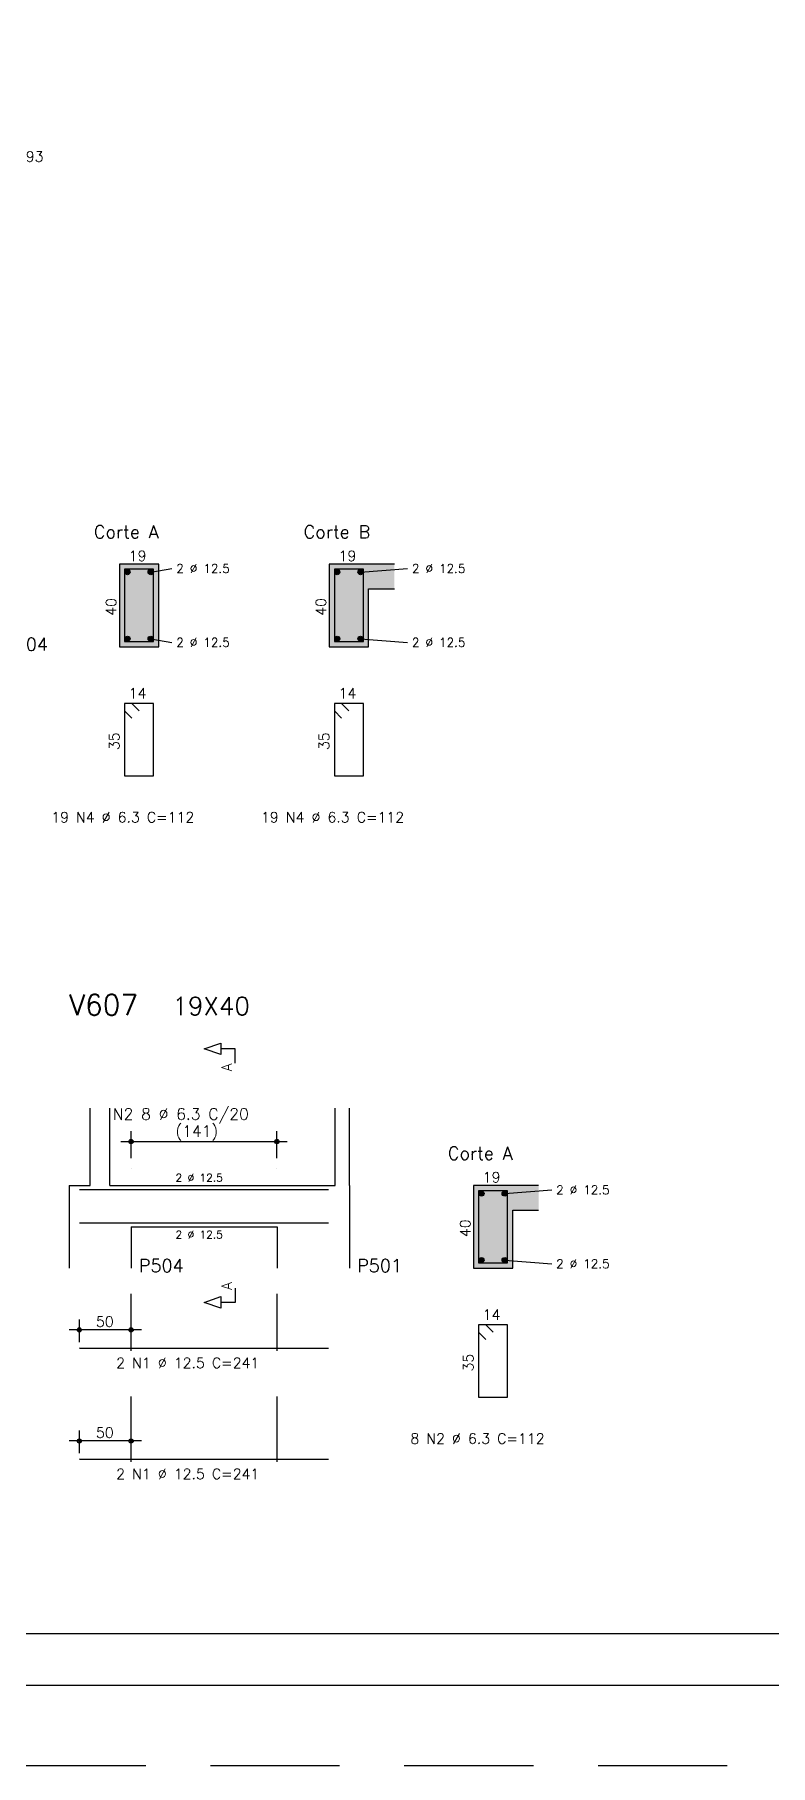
# Model space of a CAD drawing. Extents: x -1.8 to 86.2, y -1.7 to 60.8.
# Drawn here: x 51.04 to 65.28, y -1.7 to 31.81 of the extents above; entities that cross this region are included whole.
import ezdxf

# ---------------------------------------------------------------- set-up
doc = ezdxf.new("R2010")
doc.units = 0
doc.header["$MEASUREMENT"] = 0
doc.linetypes.add('ESTILO_TQS_0004', pattern=[3.3, 2, -0.4, 0.05, -0.4, 0.05, -0.4])
doc.linetypes.add('HIDDEN', pattern=[0.375, 0.25, -0.125])
doc.layers.get('0').update_dxf_attribs({"linetype": 'CONTINUOUS'})
doc.layers.get('Defpoints').update_dxf_attribs({"linetype": 'CONTINUOUS'})
for name, color, linetype in [('ARQ_FOLHA', 7, 'CONTINUOUS'), ('PENA_01', 1, 'CONTINUOUS'), ('PENA_02', 2, 'CONTINUOUS'), ('PENA_03', 3, 'CONTINUOUS'), ('PENA_04', 4, 'CONTINUOUS'), ('PENA_05', 5, 'CONTINUOUS'), ('PENA_06', 6, 'CONTINUOUS'), ('PENA_10', 253, 'CONTINUOUS')]:
    doc.layers.add(name, color=color, linetype=linetype)
doc.styles.get("Standard").update_dxf_attribs({"font": 'ROMANS.SHX'})

# ---------------------------------------------------------------- blocks, each defined once
blk = doc.blocks.new('FOLHA A1 - 841 X 594')
at = {"layer": 'ARQ_FOLHA', "color": 1}
for points in [[(-841, 0), (0, 0), (0, 594), (-841, 594)], [(-816, 10), (-10, 10), (-10, 584), (-816, 584)]]:
    blk.add_lwpolyline(points, close=True, dxfattribs=at)
at = {"layer": 'Defpoints', "color": 8, "linetype": 'HIDDEN', "ltscale": 100}
blk.add_lwpolyline([(-860.5, 609.5), (-860.5, -15.5), (19.5, -15.5), (19.5, 609.5)], close=True, dxfattribs=at)
blk = doc.blocks.new('*U23')
blk.add_blockref('FOLHA A1 - 841 X 594', (0, 0))

msp = doc.modelspace()

# ---------------------------------------------------------------- linework, layer by layer
at = {"layer": 'PENA_01', "linetype": 'Continuous'}
for p, q in [((53.29, 21.407), (53.7, 21.477)), ((57.35, 21.407), (58.26, 21.477)), ((53.29, 20.117), (53.7, 20.047)), ((57.35, 20.117), (58.26, 20.047)), ((52.911, 10.061), (52.911, 10.581)), ((55.731, 10.061), (55.731, 10.581)), ((52.711, 10.381), (55.931, 10.381)), ((60.14, 9.376), (61.05, 9.446)), ((60.14, 8.086), (61.05, 8.016)), ((53.111, 6.736), (51.711, 6.736)), ((53.111, 4.586), (51.711, 4.586))]:
    msp.add_line(p, q, dxfattribs=at)
at = {"layer": 'PENA_01', "linetype": 'ESTILO_TQS_0004'}
for p, q in [((52.911, 6.328), (52.911, 7.431)), ((55.735, 6.328), (55.735, 7.431)), ((52.911, 4.178), (52.911, 5.444)), ((55.735, 4.178), (55.735, 5.444))]:
    msp.add_line(p, q, dxfattribs=at)
at = {"layer": 'PENA_02', "linetype": 'Continuous'}
for centre, radius in [((52.911, 10.381), 0.0416), ((52.911, 10.381), 0.0208), ((55.731, 10.381), 0.0416), ((55.731, 10.381), 0.0208), ((51.911, 6.736), 0.04), ((51.911, 6.736), 0.02), ((52.911, 6.736), 0.04), ((52.911, 6.736), 0.02), ((51.911, 4.586), 0.04), ((51.911, 4.586), 0.02), ((52.911, 4.586), 0.04), ((52.911, 4.586), 0.02)]:
    msp.add_circle(centre, radius, dxfattribs=at)
at = {"layer": 'PENA_03', "linetype": 'Continuous'}
for p, q in [((53.445, 21.562), (52.685, 21.562)), ((52.685, 21.562), (52.685, 19.962)), ((53.445, 19.962), (53.445, 21.562)), ((58.005, 21.562), (56.745, 21.562)), ((56.745, 21.562), (56.745, 19.962)), ((57.505, 19.962), (57.505, 21.082)), ((57.505, 21.082), (58.005, 21.082)), ((52.685, 19.962), (53.445, 19.962)), ((56.745, 19.962), (57.505, 19.962)), ((52.121, 9.531), (52.121, 11.031)), ((52.501, 9.531), (52.501, 11.031)), ((56.858, 9.531), (56.858, 11.031)), ((57.138, 9.531), (57.138, 11.031)), ((52.911, 9.861), (52.911, 9.861)), ((55.731, 9.861), (55.731, 9.861)), ((51.711, 9.531), (51.711, 8.731)), ((51.711, 9.531), (52.121, 9.531)), ((52.501, 9.531), (52.911, 9.531)), ((52.911, 9.531), (55.735, 9.531)), ((55.735, 9.531), (56.858, 9.531)), ((57.138, 9.531), (57.135, 9.531)), ((57.135, 9.531), (57.135, 8.731)), ((60.795, 9.531), (59.535, 9.531)), ((59.535, 9.531), (59.535, 7.931)), ((60.295, 7.931), (60.295, 9.051)), ((60.295, 9.051), (60.795, 9.051)), ((51.711, 8.731), (51.711, 7.931)), ((52.911, 8.731), (55.735, 8.731)), ((52.911, 8.731), (52.911, 7.931)), ((55.735, 8.731), (55.735, 7.931)), ((57.135, 8.731), (57.135, 7.931)), ((59.535, 7.931), (60.295, 7.931)), ((51.911, 6.496), (51.911, 6.936)), ((52.911, 6.496), (52.911, 6.936)), ((51.911, 6.396), (51.911, 6.396)), ((52.911, 6.396), (52.911, 6.396)), ((51.911, 4.346), (51.911, 4.786)), ((52.911, 4.346), (52.911, 4.786)), ((51.911, 4.246), (51.911, 4.246)), ((52.911, 4.246), (52.911, 4.246))]:
    msp.add_line(p, q, dxfattribs=at)
for points in [[(54.923, 11.901), (54.923, 12.178), (54.646, 12.178), (54.646, 12.067), (54.323, 12.178), (54.646, 12.289), (54.646, 12.178)], [(54.923, 7.546), (54.923, 7.269), (54.646, 7.269), (54.646, 7.158), (54.323, 7.269), (54.646, 7.38), (54.646, 7.269)]]:
    msp.add_lwpolyline(points, dxfattribs=at)
for centre in [(52.84, 21.407), (53.29, 21.407), (56.9, 21.407), (57.35, 21.407), (52.84, 20.117), (53.29, 20.117), (56.9, 20.117), (57.35, 20.117), (59.69, 9.376), (60.14, 9.376), (59.69, 8.086), (60.14, 8.086)]:
    msp.add_circle(centre, 0.05, dxfattribs=at)
for points in [[(52.89, 21.407), (52.815, 21.45), (52.793, 21.424)], [(52.89, 21.407), (52.848, 21.456), (52.815, 21.45)], [(52.89, 21.407), (52.878, 21.439), (52.848, 21.456)], [(53.34, 21.407), (53.265, 21.45), (53.243, 21.424)], [(53.34, 21.407), (53.298, 21.456), (53.265, 21.45)], [(53.34, 21.407), (53.328, 21.439), (53.298, 21.456)], [(56.95, 21.407), (56.875, 21.45), (56.853, 21.424)], [(56.95, 21.407), (56.908, 21.456), (56.875, 21.45)], [(56.95, 21.407), (56.938, 21.439), (56.908, 21.456)], [(57.4, 21.407), (57.325, 21.45), (57.303, 21.424)], [(57.4, 21.407), (57.358, 21.456), (57.325, 21.45)], [(57.4, 21.407), (57.388, 21.439), (57.358, 21.456)], [(52.89, 21.407), (52.793, 21.424), (52.793, 21.39)], [(52.89, 21.407), (52.793, 21.39), (52.815, 21.363)], [(52.89, 21.407), (52.815, 21.363), (52.848, 21.357)], [(52.89, 21.407), (52.848, 21.357), (52.878, 21.375)], [(52.89, 21.407), (52.878, 21.375), (52.89, 21.407)], [(53.34, 21.407), (53.243, 21.424), (53.243, 21.39)], [(53.34, 21.407), (53.243, 21.39), (53.265, 21.363)], [(53.34, 21.407), (53.265, 21.363), (53.298, 21.357)], [(53.34, 21.407), (53.298, 21.357), (53.328, 21.375)], [(53.34, 21.407), (53.328, 21.375), (53.34, 21.407)], [(56.95, 21.407), (56.853, 21.424), (56.853, 21.39)], [(56.95, 21.407), (56.853, 21.39), (56.875, 21.363)], [(56.95, 21.407), (56.875, 21.363), (56.908, 21.357)], [(56.95, 21.407), (56.908, 21.357), (56.938, 21.375)], [(56.95, 21.407), (56.938, 21.375), (56.95, 21.407)], [(57.4, 21.407), (57.303, 21.424), (57.303, 21.39)], [(57.4, 21.407), (57.303, 21.39), (57.325, 21.363)], [(57.4, 21.407), (57.325, 21.363), (57.358, 21.357)], [(57.4, 21.407), (57.358, 21.357), (57.388, 21.375)], [(57.4, 21.407), (57.388, 21.375), (57.4, 21.407)], [(52.89, 20.117), (52.815, 20.16), (52.793, 20.134)], [(52.89, 20.117), (52.793, 20.134), (52.793, 20.1)], [(52.89, 20.117), (52.793, 20.1), (52.815, 20.073)], [(52.89, 20.117), (52.848, 20.166), (52.815, 20.16)], [(52.89, 20.117), (52.815, 20.073), (52.848, 20.067)], [(52.89, 20.117), (52.878, 20.149), (52.848, 20.166)], [(52.89, 20.117), (52.848, 20.067), (52.878, 20.085)], [(52.89, 20.117), (52.878, 20.085), (52.89, 20.117)], [(53.34, 20.117), (53.265, 20.16), (53.243, 20.134)], [(53.34, 20.117), (53.243, 20.134), (53.243, 20.1)], [(53.34, 20.117), (53.243, 20.1), (53.265, 20.073)], [(53.34, 20.117), (53.298, 20.166), (53.265, 20.16)], [(53.34, 20.117), (53.265, 20.073), (53.298, 20.067)], [(53.34, 20.117), (53.328, 20.149), (53.298, 20.166)], [(53.34, 20.117), (53.298, 20.067), (53.328, 20.085)], [(53.34, 20.117), (53.328, 20.085), (53.34, 20.117)], [(56.95, 20.117), (56.875, 20.16), (56.853, 20.134)], [(56.95, 20.117), (56.853, 20.134), (56.853, 20.1)], [(56.95, 20.117), (56.853, 20.1), (56.875, 20.073)], [(56.95, 20.117), (56.908, 20.166), (56.875, 20.16)], [(56.95, 20.117), (56.875, 20.073), (56.908, 20.067)], [(56.95, 20.117), (56.938, 20.149), (56.908, 20.166)], [(56.95, 20.117), (56.908, 20.067), (56.938, 20.085)], [(56.95, 20.117), (56.938, 20.085), (56.95, 20.117)], [(57.4, 20.117), (57.325, 20.16), (57.303, 20.134)], [(57.4, 20.117), (57.303, 20.134), (57.303, 20.1)], [(57.4, 20.117), (57.303, 20.1), (57.325, 20.073)], [(57.4, 20.117), (57.358, 20.166), (57.325, 20.16)], [(57.4, 20.117), (57.325, 20.073), (57.358, 20.067)], [(57.4, 20.117), (57.388, 20.149), (57.358, 20.166)], [(57.4, 20.117), (57.358, 20.067), (57.388, 20.085)], [(57.4, 20.117), (57.388, 20.085), (57.4, 20.117)], [(59.74, 9.376), (59.665, 9.419), (59.643, 9.393)], [(59.74, 9.376), (59.643, 9.393), (59.643, 9.359)], [(59.74, 9.376), (59.699, 9.425), (59.665, 9.419)], [(59.74, 9.376), (59.728, 9.408), (59.699, 9.425)], [(60.19, 9.376), (60.115, 9.419), (60.093, 9.393)], [(60.19, 9.376), (60.093, 9.393), (60.093, 9.359)], [(60.19, 9.376), (60.149, 9.425), (60.115, 9.419)], [(60.19, 9.376), (60.178, 9.408), (60.149, 9.425)], [(59.74, 9.376), (59.643, 9.359), (59.665, 9.333)], [(59.74, 9.376), (59.665, 9.333), (59.699, 9.327)], [(59.74, 9.376), (59.699, 9.327), (59.728, 9.344)], [(59.74, 9.376), (59.728, 9.344), (59.74, 9.376)], [(60.19, 9.376), (60.093, 9.359), (60.115, 9.333)], [(60.19, 9.376), (60.115, 9.333), (60.149, 9.327)], [(60.19, 9.376), (60.149, 9.327), (60.178, 9.344)], [(60.19, 9.376), (60.178, 9.344), (60.19, 9.376)], [(59.74, 8.086), (59.665, 8.129), (59.643, 8.103)], [(59.74, 8.086), (59.643, 8.103), (59.643, 8.069)], [(59.74, 8.086), (59.643, 8.069), (59.665, 8.043)], [(59.74, 8.086), (59.699, 8.135), (59.665, 8.129)], [(59.74, 8.086), (59.665, 8.043), (59.699, 8.037)], [(59.74, 8.086), (59.728, 8.118), (59.699, 8.135)], [(59.74, 8.086), (59.699, 8.037), (59.728, 8.054)], [(59.74, 8.086), (59.728, 8.054), (59.74, 8.086)], [(60.19, 8.086), (60.115, 8.129), (60.093, 8.103)], [(60.19, 8.086), (60.093, 8.103), (60.093, 8.069)], [(60.19, 8.086), (60.093, 8.069), (60.115, 8.043)], [(60.19, 8.086), (60.149, 8.135), (60.115, 8.129)], [(60.19, 8.086), (60.115, 8.043), (60.149, 8.037)], [(60.19, 8.086), (60.178, 8.118), (60.149, 8.135)], [(60.19, 8.086), (60.149, 8.037), (60.178, 8.054)], [(60.19, 8.086), (60.178, 8.054), (60.19, 8.086)]]:
    msp.add_solid(points, dxfattribs=at)
at = {"layer": 'PENA_04', "linetype": 'Continuous'}
for p, q in [((51.911, 9.451), (56.731, 9.451)), ((51.911, 8.811), (56.731, 8.811))]:
    msp.add_line(p, q, dxfattribs=at)
for points in [[(52.785, 21.462), (52.785, 20.062), (53.345, 20.062), (53.345, 21.462), (52.785, 21.462)], [(56.845, 21.462), (56.845, 20.062), (57.405, 20.062), (57.405, 21.462), (56.845, 21.462)], [(59.635, 9.431), (59.635, 8.031), (60.195, 8.031), (60.195, 9.431), (59.635, 9.431)]]:
    msp.add_lwpolyline(points, dxfattribs=at)
at = {"layer": 'PENA_05', "linetype": 'Continuous'}
for p, q in [((52.925, 18.862), (52.785, 18.862)), ((52.785, 18.862), (52.785, 17.462)), ((53.345, 18.862), (52.785, 18.862)), ((52.785, 18.862), (52.785, 18.722)), ((53.065, 18.722), (52.925, 18.862)), ((53.345, 17.462), (53.345, 18.862)), ((56.985, 18.862), (56.845, 18.862)), ((56.845, 18.862), (56.845, 17.462)), ((57.405, 18.862), (56.845, 18.862)), ((56.845, 18.862), (56.845, 18.722)), ((57.125, 18.722), (56.985, 18.862)), ((57.405, 17.462), (57.405, 18.862)), ((52.785, 18.722), (52.925, 18.582)), ((56.845, 18.722), (56.985, 18.582)), ((52.785, 17.462), (53.345, 17.462)), ((56.845, 17.462), (57.405, 17.462)), ((59.775, 6.831), (59.635, 6.831)), ((59.635, 6.831), (59.635, 5.431)), ((60.195, 6.831), (59.635, 6.831)), ((59.635, 6.831), (59.635, 6.691)), ((59.915, 6.691), (59.775, 6.831)), ((60.195, 5.431), (60.195, 6.831)), ((51.911, 6.381), (56.731, 6.381)), ((59.635, 6.691), (59.775, 6.551)), ((59.635, 5.431), (60.195, 5.431)), ((51.911, 4.231), (56.731, 4.231))]:
    msp.add_line(p, q, dxfattribs=at)
at = {"layer": 'PENA_10', "linetype": 'Continuous'}
for points in [[(53.445, 19.962), (53.445, 21.562), (52.685, 21.562)], [(53.445, 19.962), (52.685, 21.562), (52.685, 19.962)], [(56.745, 19.962), (57.505, 19.962), (56.745, 21.562)], [(57.505, 19.962), (57.505, 21.082), (56.745, 21.562)], [(56.745, 21.562), (57.505, 21.082), (58.005, 21.562)], [(57.505, 21.082), (58.005, 21.082), (58.005, 21.562)], [(53.445, 19.962), (52.685, 19.962), (53.445, 19.962)], [(59.535, 7.931), (60.295, 7.931), (59.535, 9.531)], [(60.295, 7.931), (60.295, 9.051), (59.535, 9.531)], [(59.535, 9.531), (60.295, 9.051), (60.795, 9.531)], [(60.295, 9.051), (60.795, 9.051), (60.795, 9.531)]]:
    msp.add_solid(points, dxfattribs=at)

# ---------------------------------------------------------------- block references
at = {"xscale": 0.09999999999999938, "yscale": 0.09999999999999938, "zscale": 0.09999999999999938}
msp.add_blockref('*U23', (84.246, -0.146), dxfattribs=at)

# ---------------------------------------------------------------- texts
at = {"layer": 'PENA_01', "linetype": 'Continuous'}
msp.add_text('19X40', height=0.35, dxfattribs=at).set_placement((53.711, 12.831))
at = {"layer": 'PENA_02', "linetype": 'Continuous'}
for s, p in [('P504', (50.435, 19.887)), ('P504', (53.061, 7.856)), ('P501', (57.285, 7.856))]:
    msp.add_text(s, height=0.25, dxfattribs=at).set_placement(p)
at = {"layer": 'PENA_03', "linetype": 'Continuous'}
for s, height, p in [('15 N5 %%c 10 C=193', 0.2, (48.532, 29.354)), ('Corte A', 0.25, (52.19, 22.062)), ('Corte B', 0.25, (56.25, 22.062)), ('19', 0.2, (52.865, 21.622)), ('19', 0.2, (56.925, 21.622)), ('2 %%c 12.5', 0.17, (53.785, 21.392)), ('2 %%c 12.5', 0.17, (58.345, 21.392)), ('2 %%c 12.5', 0.17, (53.785, 19.962)), ('2 %%c 12.5', 0.17, (58.345, 19.962)), ('14', 0.2, (52.865, 18.962)), ('14', 0.2, (56.925, 18.962)), ('19 N4 %%c 6.3 C=112', 0.2, (51.365, 16.562)), ('19 N4 %%c 6.3 C=112', 0.2, (55.425, 16.562)), ('N2 8 %%c 6.3 C/20', 0.22, (52.558, 10.805)), ('(141)', 0.22, (53.768, 10.475)), ('Corte A', 0.25, (59.04, 10.031)), ('2 %%c 12.5', 0.15, (53.773, 9.606)), ('19', 0.2, (59.715, 9.591)), ('2 %%c 12.5', 0.17, (61.135, 9.361)), ('2 %%c 12.5', 0.15, (53.773, 8.506)), ('2 %%c 12.5', 0.17, (61.135, 7.931)), ('14', 0.2, (59.715, 6.931)), ('50', 0.2, (52.231, 6.796)), ('2 N1 %%c 12.5 C=241', 0.2, (52.623, 5.996)), ('50', 0.2, (52.231, 4.646)), ('8 N2 %%c 6.3 C=112', 0.2, (58.315, 4.531)), ('2 N1 %%c 12.5 C=241', 0.2, (52.623, 3.846))]:
    msp.add_text(s, height=height, dxfattribs=at).set_placement(p)
for s, p in [('40', (52.625, 20.562)), ('40', (56.685, 20.562)), ('35', (52.685, 17.962)), ('35', (56.745, 17.962)), ('A', (54.863, 11.741)), ('40', (59.475, 8.531)), ('A', (54.863, 7.506)), ('35', (59.535, 5.931))]:
    msp.add_text(s, height=0.2, rotation=90, dxfattribs=at).set_placement(p)
at = {"layer": 'PENA_06', "linetype": 'Continuous'}
msp.add_text('V607', height=0.4, dxfattribs=at).set_placement((51.711, 12.831))

doc.saveas('drawing.dxf')
